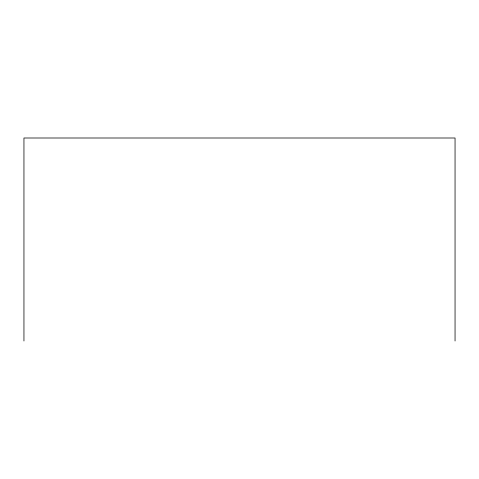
<?xml version="1.0" encoding="UTF-8"?>
<svg xmlns="http://www.w3.org/2000/svg" width="479" height="479" viewBox="0 0 479 479"><rect width="100%" height="100%" fill="white"/><g stroke="black" fill="none" stroke-linecap="round" stroke-linejoin="round"><path stroke-width="0.72" d="M455.05 341L455.05 138L23.95 138L23.95 341"/></g></svg>
